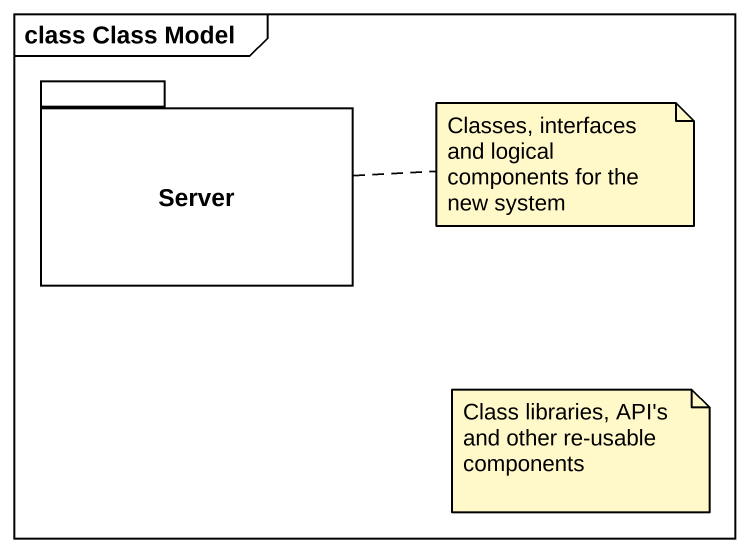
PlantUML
@startuml
mainframe class Class Model
package Server {
}
note right of Server : Classes, interfaces and logical components for the new system
note as N2
  Class libraries, API's and other re-usable components
end note
@enduml
